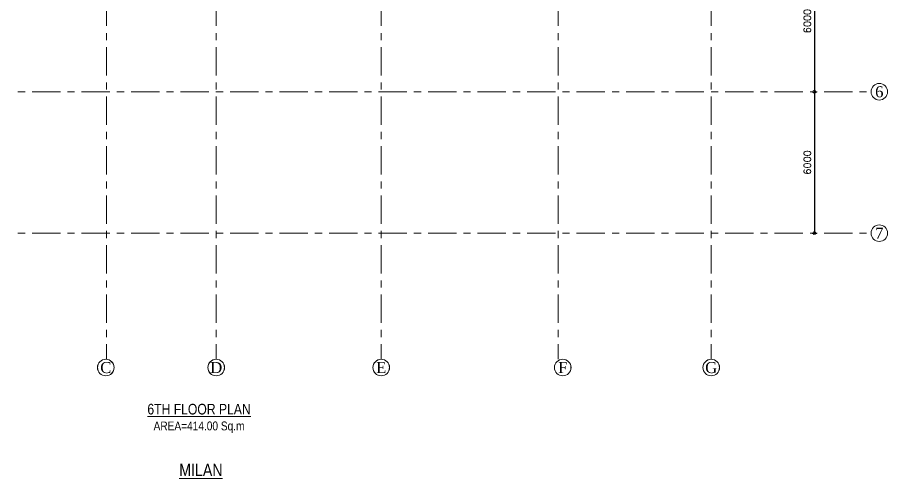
# Model space of a CAD drawing. Header units: millimetres. Extents: x 24487468 to 24959437, y -333213 to 842934.
# Drawn here: x 24724849 to 24761764, y 345766 to 365338 of the extents above; entities that cross this region are included whole.
import ezdxf
from ezdxf.enums import TextEntityAlignment as Align

# ---------------------------------------------------------------- set-up
doc = ezdxf.new("R2010")
doc.units = ezdxf.units.MM
doc.header["$MEASUREMENT"] = 0
doc.header["$PDMODE"] = 3
for name, pattern in [('ACAD_ISO10W100', [18.5, 12, -3, 0.5, -3]), ('BORDERX2', [3.5, 1, -0.5, 1, -0.5, 0, -0.5]), ('Centreline', [21, 12, -3, 3, -3])]:
    doc.linetypes.add(name, pattern=pattern)
doc.layers.get('0').update_dxf_attribs({"lineweight": 5})
doc.layers.add('A-BTEXT', color=57, linetype='Continuous')
for name, color, linetype, lineweight in [('CENLINE', 220, 'ACAD_ISO10W100', 5), ('DIM', 183, 'Continuous', 5), ('GRID', 205, 'BORDERX2', 5), ('p1 plan grid lck', 6, 'Continuous', 5), ('text', 7, 'Continuous', 15)]:
    doc.layers.add(name, color=color, linetype=linetype, lineweight=lineweight)
doc.styles.add('arial', font='times.ttf')
doc.styles.add('ROMANS', font='romans__.ttf')
doc.dimstyles.new('DIM100', dxfattribs={"dimtxt": 300, "dimasz": 250, "dimexe": 100, "dimexo": 100, "dimgap": 150, "dimtad": 1, "dimdec": 0, "dimrnd": 5, "dimzin": 0, "dimdsep": 46, "dimtxsty": 'ROMANS', "dimblk": 'DOTSMALL', "dimcen": 0.09, "dimclrd": 256, "dimclre": 256, "dimclrt": 7, "dimadec": 0, "dimazin": 0, "dimtfac": 1, "dimtdec": 0, "dimtix": 1, "dimtofl": 0, "dimtmove": 1, "dimatfit": 3, "dimfxl": 100, "dimfxlon": 1, "dimtolj": 1, "dimtzin": 0, "dimarcsym": 0})

# ---------------------------------------------------------------- blocks, each defined once
blk = doc.blocks.new('grid letter-flat-4-flat-1')
at = {"layer": 'GRID', "linetype": 'Continuous'}
blk.add_circle((0, 374.75), 281.25, dxfattribs=at)
blk = doc.blocks.new('_DotSmall')
at = {"color": 0, "linetype": 'ByBlock', "const_width": 0.5}
blk.add_lwpolyline([(-0.0625, 0, 1), (0.0625, 0, 1)], format="xyb", close=True, dxfattribs=at)
blk = doc.blocks.new('*D124')
at = {"layer": 'Defpoints', "color": 0, "ltscale": 100, "transparency": 16777216}
for p in [(24754631, 368182), (24754282, 362182), (24758659, 362182)]:
    blk.add_point(p, dxfattribs=at)
at = {"layer": 'DIM', "lineweight": -2, "ltscale": 100, "transparency": 16777216}
for p, q in [((24758559, 368182), (24758759, 368182)), ((24758659, 368182), (24758659, 362182)), ((24758559, 362182), (24758759, 362182))]:
    blk.add_line(p, q, dxfattribs=at)
at = {"layer": 'DIM', "lineweight": -2, "ltscale": 100, "transparency": 16777216, "xscale": 250, "yscale": 250, "zscale": 250}
for p, rotation in [((24758659, 368182), 90), ((24758659, 362182), 270)]:
    blk.add_blockref('_DotSmall', p, dxfattribs=dict(at, rotation=rotation))
at = {"layer": 'DIM', "color": 7, "ltscale": 100, "transparency": 16777216, "insert": (24758358, 365182), "char_height": 300, "attachment_point": 5, "rotation": 90, "style": 'ROMANS'}
blk.add_mtext('\\A1;6000', dxfattribs=at)
blk = doc.blocks.new('*D125')
at = {"layer": 'Defpoints', "color": 0, "ltscale": 100, "transparency": 16777216}
for p in [(24754282, 362182), (24754282, 356182), (24758659, 356182)]:
    blk.add_point(p, dxfattribs=at)
at = {"layer": 'DIM', "lineweight": -2, "ltscale": 100, "transparency": 16777216}
for p, q in [((24758559, 362182), (24758759, 362182)), ((24758659, 362182), (24758659, 356182)), ((24758559, 356182), (24758759, 356182))]:
    blk.add_line(p, q, dxfattribs=at)
at = {"layer": 'DIM', "lineweight": -2, "ltscale": 100, "transparency": 16777216, "xscale": 250, "yscale": 250, "zscale": 250}
for p, rotation in [((24758659, 362182), 90), ((24758659, 356182), 270)]:
    blk.add_blockref('_DotSmall', p, dxfattribs=dict(at, rotation=rotation))
at = {"layer": 'DIM', "color": 7, "ltscale": 100, "transparency": 16777216, "insert": (24758358, 359182), "char_height": 300, "attachment_point": 5, "rotation": 90, "style": 'ROMANS'}
blk.add_mtext('\\A1;6000', dxfattribs=at)

msp = doc.modelspace()

# ---------------------------------------------------------------- linework, layer by layer
at = {"layer": 'p1 plan grid lck', "linetype": 'Centreline', "ltscale": 100}
for p, q in [((24728630, 397674.9), (24728630, 350827.9)), ((24733282.6, 397674.9), (24733282.6, 350827.9)), ((24740282.6, 397674.9), (24740282.6, 350827.9)), ((24747781.9, 397674.9), (24747781.9, 350827.9)), ((24754281.9, 397674.9), (24754281.9, 350827.9)), ((24708672.7, 362182), (24761060.9, 362182)), ((24708672.7, 356182), (24761060.9, 356182))]:
    msp.add_line(p, q, dxfattribs=at)

# ---------------------------------------------------------------- block references
at = {"layer": 'CENLINE'}
ref = msp.add_blockref('grid letter-flat-4-flat-1', (24761412.5, 361713.9), dxfattribs=dict(at, xscale=1.25, yscale=1.25, zscale=25.4))
ref.add_attrib('GRID_LETTER', '6', dxfattribs={"layer": 'A-BTEXT', "linetype": 'Continuous', "height": 468.7, "style": 'arial'}).set_placement((24761412.5, 362182.6), align=Align.MIDDLE_CENTER)
ref = msp.add_blockref('grid letter-flat-4-flat-1', (24761412.5, 361713.9), dxfattribs=dict(at, xscale=1.25, yscale=1.25, zscale=25.4))
ref.add_attrib('GRID_LETTER', '6', dxfattribs={"layer": 'A-BTEXT', "linetype": 'Continuous', "height": 468.7, "style": 'arial'}).set_placement((24761412.5, 362182.6), align=Align.MIDDLE_CENTER)
ref = msp.add_blockref('grid letter-flat-4-flat-1', (24761412.5, 355713.9), dxfattribs=dict(at, xscale=1.25, yscale=1.25, zscale=25.4))
ref.add_attrib('GRID_LETTER', '7', dxfattribs={"layer": 'A-BTEXT', "linetype": 'Continuous', "height": 468.7, "style": 'arial'}).set_placement((24761412.5, 356182.6), align=Align.MIDDLE_CENTER)
ref = msp.add_blockref('grid letter-flat-4-flat-1', (24761412.5, 355713.9), dxfattribs=dict(at, xscale=1.25, yscale=1.25, zscale=25.4))
ref.add_attrib('GRID_LETTER', '7', dxfattribs={"layer": 'A-BTEXT', "linetype": 'Continuous', "height": 468.7, "style": 'arial'}).set_placement((24761412.5, 356182.6), align=Align.MIDDLE_CENTER)
ref = msp.add_blockref('grid letter-flat-4-flat-1', (24728597.5, 350010.6), dxfattribs=dict(at, xscale=1.25, yscale=1.25, zscale=25.4))
ref.add_attrib('GRID_LETTER', 'C', dxfattribs={"layer": 'A-BTEXT', "linetype": 'Continuous', "height": 468.7, "style": 'arial'}).set_placement((24728597.5, 350479.3), align=Align.MIDDLE_CENTER)
ref = msp.add_blockref('grid letter-flat-4-flat-1', (24728599.1, 350010.6), dxfattribs=dict(at, xscale=1.25, yscale=1.25, zscale=25.4))
ref.add_attrib('GRID_LETTER', 'C', dxfattribs={"layer": 'A-BTEXT', "linetype": 'Continuous', "height": 468.7, "style": 'arial'}).set_placement((24728599.1, 350479.3), align=Align.MIDDLE_CENTER)
ref = msp.add_blockref('grid letter-flat-4-flat-1', (24733281.5, 350010.6), dxfattribs=dict(at, xscale=1.25, yscale=1.25, zscale=25.4))
ref.add_attrib('GRID_LETTER', 'D', dxfattribs={"layer": 'A-BTEXT', "linetype": 'Continuous', "height": 468.7, "style": 'arial'}).set_placement((24733281.5, 350479.3), align=Align.MIDDLE_CENTER)
ref = msp.add_blockref('grid letter-flat-4-flat-1', (24733283.1, 350010.6), dxfattribs=dict(at, xscale=1.25, yscale=1.25, zscale=25.4))
ref.add_attrib('GRID_LETTER', 'D', dxfattribs={"layer": 'A-BTEXT', "linetype": 'Continuous', "height": 468.7, "style": 'arial'}).set_placement((24733283.1, 350479.3), align=Align.MIDDLE_CENTER)
ref = msp.add_blockref('grid letter-flat-4-flat-1', (24740281.5, 350010.6), dxfattribs=dict(at, xscale=1.25, yscale=1.25, zscale=25.4))
ref.add_attrib('GRID_LETTER', 'E', dxfattribs={"layer": 'A-BTEXT', "linetype": 'Continuous', "height": 468.7, "style": 'arial'}).set_placement((24740281.5, 350479.3), align=Align.MIDDLE_CENTER)
ref = msp.add_blockref('grid letter-flat-4-flat-1', (24740283.1, 350010.6), dxfattribs=dict(at, xscale=1.25, yscale=1.25, zscale=25.4))
ref.add_attrib('GRID_LETTER', 'E', dxfattribs={"layer": 'A-BTEXT', "linetype": 'Continuous', "height": 468.7, "style": 'arial'}).set_placement((24740283.1, 350479.3), align=Align.MIDDLE_CENTER)
ref = msp.add_blockref('grid letter-flat-4-flat-1', (24747981.5, 350010.6), dxfattribs=dict(at, xscale=1.25, yscale=1.25, zscale=25.4))
ref.add_attrib('GRID_LETTER', 'F', dxfattribs={"layer": 'A-BTEXT', "linetype": 'Continuous', "height": 468.7, "style": 'arial'}).set_placement((24747981.5, 350479.3), align=Align.MIDDLE_CENTER)
ref = msp.add_blockref('grid letter-flat-4-flat-1', (24747983.1, 350010.6), dxfattribs=dict(at, xscale=1.25, yscale=1.25, zscale=25.4))
ref.add_attrib('GRID_LETTER', 'F', dxfattribs={"layer": 'A-BTEXT', "linetype": 'Continuous', "height": 468.7, "style": 'arial'}).set_placement((24747983.1, 350479.3), align=Align.MIDDLE_CENTER)
ref = msp.add_blockref('grid letter-flat-4-flat-1', (24754281.5, 350010.6), dxfattribs=dict(at, xscale=1.25, yscale=1.25, zscale=25.4))
ref.add_attrib('GRID_LETTER', 'G', dxfattribs={"layer": 'A-BTEXT', "linetype": 'Continuous', "height": 468.7, "style": 'arial'}).set_placement((24754281.5, 350479.3), align=Align.MIDDLE_CENTER)
ref = msp.add_blockref('grid letter-flat-4-flat-1', (24754283.1, 350010.6), dxfattribs=dict(at, xscale=1.25, yscale=1.25, zscale=25.4))
ref.add_attrib('GRID_LETTER', 'G', dxfattribs={"layer": 'A-BTEXT', "linetype": 'Continuous', "height": 468.7, "style": 'arial'}).set_placement((24754283.1, 350479.3), align=Align.MIDDLE_CENTER)

# ---------------------------------------------------------------- texts
at = {"layer": 'text', "linetype": 'Continuous', "ltscale": 30, "insert": (24732553.7, 348319.2), "char_height": 450, "width": 21041.396, "attachment_point": 5, "style": 'arial'}
msp.add_mtext('\\A1;{\\fTechnic|b0|i0|c2|p2;\\L6TH FLOOR PLAN\\P\\H0.83333x;\\lAREA=414.00 Sq.m}', dxfattribs=at)
at = {"layer": 'text', "color": 2, "linetype": 'Continuous', "ltscale": 30, "insert": (24732633.3, 346133.4), "char_height": 450, "width": 6301.716, "attachment_point": 5, "style": 'arial'}
msp.add_mtext('{\\fTechnic|b0|i0|c2|p2;\\H1.1667x;\\LMILAN}', dxfattribs=at)

# ---------------------------------------------------------------- dimensions: what is measured, and where the dimension line sits
at = {"layer": 'DIM', "ltscale": 100}
for base, p1, p2, picture, middle in [((24758659, 362182), (24754631.5, 368182), (24754282.5, 362182), '*D124', (24758357.6, 365182)), ((24758659, 356182), (24754282.5, 362182), (24754282.5, 356182), '*D125', (24758357.6, 359182))]:
    dim = msp.add_linear_dim(base=base, p1=p1, p2=p2, angle=90, dimstyle='DIM100', dxfattribs=at)
    dim.commit()
    dim.dimension.update_dxf_attribs({"geometry": picture, "text_midpoint": middle})

doc.saveas('drawing.dxf')
